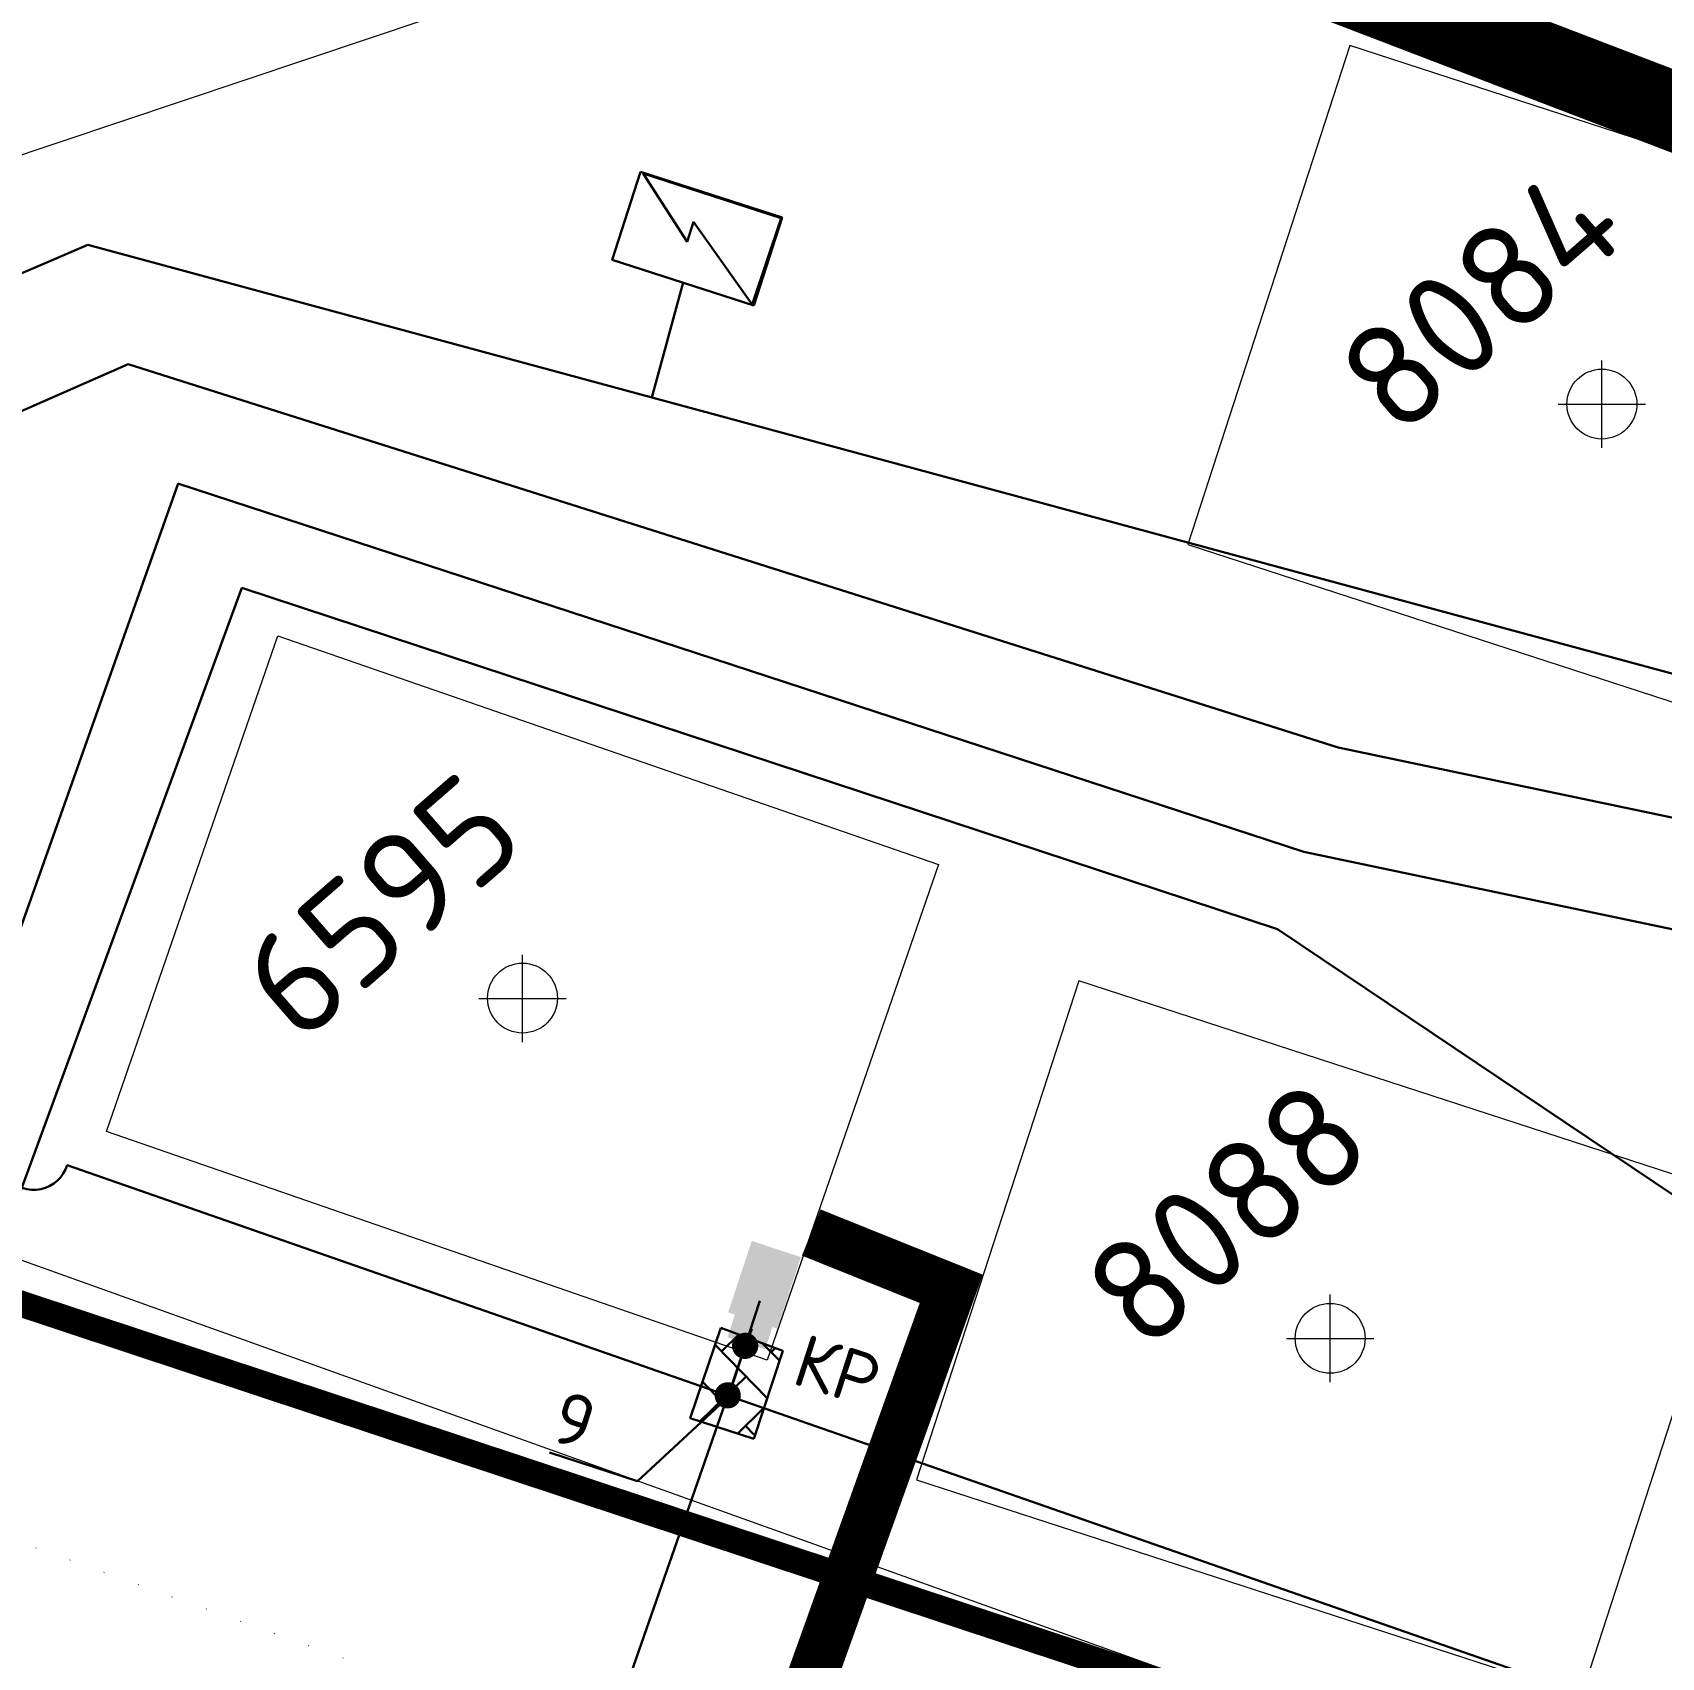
# Model space of a CAD drawing. Header units: millimetres. Extents: x 519 to 9564855, y -810 to 5021775.
# Drawn here: x 9531618.5 to 9531804.9, y 4999633.5 to 4999819.4 of the extents above; entities that cross this region are included whole.
import ezdxf

# ---------------------------------------------------------------- set-up
doc = ezdxf.new("R2010")
doc.units = ezdxf.units.MM
doc.header["$LTSCALE"] = 2
doc.header["$MEASUREMENT"] = 0
doc.header["$PDMODE"] = 2
doc.header["$PDSIZE"] = 5
doc.linetypes.add('DASHED', pattern=[0.75, 0.5, -0.25])
for name, color, linetype in [('Existing roads', 41, 'Continuous'), ('FIBERGLASS', 212, 'Continuous'), ('OilColl&Flowlines', 3, 'Continuous'), ('ROAD_GROUND', 9, 'Continuous'), ('Скважины 2017г', 221, 'Continuous')]:
    doc.layers.add(name, color=color, linetype=linetype)
for name, color, linetype, lineweight in [('SteamInjInfrastructure', 25, 'Continuous', 100), ('Скважины на 2022 год', 60, 'Continuous', 13), ('Скважины на 2023 год', 201, 'Continuous', 20), ('Электро', 1, 'Continuous', 30), ('Электроснаб', 1, 'Continuous', 18), ('Электроснабжене', 1, 'Continuous', 18)]:
    doc.layers.add(name, color=color, linetype=linetype, lineweight=lineweight)
doc.styles.add('92051501$0$STANDARD', font='simplex.shx')
doc.styles.add('Elect', font='isocpeur.ttf')
doc.styles.get("Standard").update_dxf_attribs({"font": 'isocpeur.ttf', "width": 0.5})
doc.linetypes.add('STM_LINE', pattern='A,0.5,-0.2,["S",92051501$0$STANDARD,S=0.1,R=0,X=-0.1,Y=-0.05],-0.05', length=0.75)
pattern_1 = [(45, (2e-07, 3e-08), (-2.6516504294, 2.6516504294), [])]

msp = doc.modelspace()

# ---------------------------------------------------------------- hatches: boundary and pattern name
at = {"layer": 'Existing roads', "linetype": 'ByBlock', "lineweight": 0, "ltscale": 80}
h = msp.add_hatch(dxfattribs=at)
h.set_pattern_fill('ANSI31', color=0, scale=30, style=0)
h.set_pattern_definition(pattern_1)
edge = h.paths.add_edge_path()
edge.add_line((9532778.519, 4999230.469), (9531406.804, 4999722.068))
edge.add_line((9531988.9698, 4999513.27001), (9531985.02959, 4999501.29115))
edge.add_line((9531985.02959, 4999501.29115), (9532135.5995, 4999447.17366))
edge.add_line((9532135.5995, 4999447.17366), (9532139.95261, 4999459.32019))
h = msp.add_hatch(dxfattribs=at)
h.set_pattern_fill('ANSI31', color=0, scale=30, style=0)
h.set_pattern_definition(pattern_1)
edge = h.paths.add_edge_path()
edge.add_line((9531793.51542, 4999569.26863), (9531798.02798, 4999581.86007))
edge.add_line((9531941.09132, 4999530.58864), (9531936.69892, 4999518.35317))
edge.add_line((9531936.69892, 4999518.35317), (9531793.51542, 4999569.26863))
edge.add_line((9532778.519, 4999230.469), (9531406.804, 4999722.068))
h = msp.add_hatch(dxfattribs=at)
h.set_pattern_fill('ANSI31', color=0, scale=30, style=0)
h.set_pattern_definition(pattern_1)
edge = h.paths.add_edge_path()
edge.add_line((9531785.9778, 4999571.94897), (9531748.25838, 4999585.36184))
edge.add_line((9531748.25838, 4999585.36184), (9531752.81099, 4999598.06506))
edge.add_line((9531790.46586, 4999584.57021), (9531785.9778, 4999571.94897))
edge.add_line((9532778.519, 4999230.469), (9531406.804, 4999722.068))
at = {"layer": 'Скважины 2017г', "linetype": 'ByBlock', "lineweight": 0, "ltscale": 40}
h = msp.add_hatch(color=1, dxfattribs=at)
h.dxf.hatch_style = 1
h.set_gradient(color1=(255, 0, 0), color2=(255, 0, 0), tint=1)
h.paths.add_polyline_path([(9531702.36874, 4999668.74759), (9531704.72779, 4999676.17465), (9531700.41391, 4999677.54486), (9531698.05486, 4999670.1178)])
at = {"layer": 'Электро', "ltscale": 25}
msp.add_hatch(color=256, dxfattribs=at).paths.add_polyline_path([(9531698.11666, 4999672.96902), (9531703.72889, 4999671.11203), (9531706.43612, 4999679.29389), (9531700.82389, 4999681.15088)])
at = {"layer": 'Электроснаб', "linetype": 'ByBlock', "lineweight": 0, "ltscale": 25}
msp.add_hatch(color=1, dxfattribs=at).paths.add_polyline_path([(9531698.11666, 4999672.96902), (9531703.72889, 4999671.11203), (9531706.43612, 4999679.29389), (9531700.82389, 4999681.15088)])
at = {"layer": 'Электроснабжене', "linetype": 'ByBlock', "lineweight": 0, "ltscale": 25}
msp.add_hatch(color=1, dxfattribs=at).paths.add_polyline_path([(9531698.11666, 4999672.96902), (9531703.72889, 4999671.11203), (9531706.43612, 4999679.29389), (9531700.82389, 4999681.15088)])

# ---------------------------------------------------------------- linework, layer by layer
at = {"layer": 'FIBERGLASS', "color": 5, "linetype": 'DASHED', "lineweight": 0, "ltscale": 40, "const_width": 3}
msp.add_lwpolyline([(9531612.88825, 5000199.07456), (9531532.101, 4999969.172), (9531462.756, 4999725.164), (9531795.43, 4999614.868)], dxfattribs=at)
at = {"layer": 'OilColl&Flowlines', "linetype": 'ByBlock', "lineweight": 0, "ltscale": 50}
msp.add_line((9531593.58748, 4999687.40406), (9532633.13594, 4999315.37923, 0.66924), dxfattribs=at)
at = {"layer": 'ROAD_GROUND', "color": 8, "lineweight": 0, "const_width": 9}
msp.add_lwpolyline([(9532686.37022, 4999554.15545), (9532325.87, 4999692.26), (9532298.56, 4999621.78), (9531494.3682, 4999929.91227)], dxfattribs=at)
at = {"layer": 'SteamInjInfrastructure', "color": 6, "linetype": 'STM_LINE', "lineweight": 0, "ltscale": 15}
msp.add_line((9531451.884, 4999750.008), (9531683.54758, 4999827.65326), dxfattribs=at)
at = {"layer": 'Скважины 2017г', "color": 0, "linetype": 'ByBlock', "lineweight": 0, "ltscale": 5}
msp.add_lwpolyline([(9531722.18945, 4999724.20488), (9531702.56622, 4999667.50454), (9531626.96577, 4999693.66884), (9531646.589, 4999750.36918), (9531722.18945, 4999724.20488)], dxfattribs=at)
at = {"layer": 'Скважины 2017г', "color": 41, "linetype": 'ByBlock', "lineweight": 0, "ltscale": 50, "const_width": 5.7}
msp.add_lwpolyline([(9531707.62103, 4999682.11014), (9531723.64652, 4999675.67042), (9531672.37895, 4999532.58978)], dxfattribs=at)
at = {"layer": 'Скважины 2017г', "color": 1, "linetype": 'ByBlock', "lineweight": 0, "ltscale": 2, "const_width": 0.2, "elevation": 0}
msp.add_lwpolyline([(9531698.06681, 4999663.47927), (9531700.87225, 4999671.08332)], dxfattribs=at)
at = {"layer": 'Скважины 2017г', "color": 0, "linetype": 'ByBlock', "lineweight": 0, "ltscale": 5}
msp.add_circle((9531674.58149, 4999708.93556), 4, dxfattribs=at)
msp.add_point((9531674.6, 4999708.9), dxfattribs=at)
at = {"layer": 'Скважины на 2022 год', "color": 0, "lineweight": 0}
msp.add_lwpolyline([(9531772.68723, 4999819.82898), (9531848.77175, 4999795.10762), (9531867.31277, 4999852.17102), (9531791.22825, 4999876.89238)], close=True, dxfattribs=at)
at = {"layer": 'Скважины на 2023 год', "color": 0, "linetype": 'ByBlock', "lineweight": 0}
for points in [[(9531750.70241, 4999760.84789), (9531826.78693, 4999736.12653), (9531845.32795, 4999793.18992), (9531769.24343, 4999817.91128)], [(9531814.31277, 4999686.17102), (9531738.22825, 4999710.89238), (9531719.68723, 4999653.82898), (9531795.77175, 4999629.10762)]]:
    msp.add_lwpolyline(points, close=True, dxfattribs=at)
for centre in [(9531798.1, 4999776.9), (9531767, 4999670)]:
    msp.add_circle(centre, 4, dxfattribs=at)
for p in [(9531798.1, 4999776.9), (9531767, 4999670)]:
    msp.add_point(p, dxfattribs=at)
at = {"layer": 'Электро'}
for p, q in [((9531684.84398, 4999793.41328), (9531688.08991, 4999803.47523)), ((9531688.08991, 4999803.47523), (9531704.31528, 4999798.24101)), ((9531704.19211, 4999798.17793), (9531688.39771, 4999803.27312)), ((9531688.39771, 4999803.27312), (9531693.42456, 4999795.48228)), ((9531693.42456, 4999795.48228), (9531694.1538, 4999797.74284)), ((9531694.1538, 4999797.74284), (9531700.85537, 4999788.28265)), ((9531700.85537, 4999788.28265), (9531704.19211, 4999798.17793)), ((9531704.31528, 4999798.24101), (9531701.06936, 4999788.17907)), ((9531624.83257, 4999795.10298, 0), (9531460.91961, 4999725.05773, 0)), ((9531624.83257, 4999795.10298, 0), (9531881.27013, 4999725.73109, 0)), ((9531701.06936, 4999788.17907), (9531684.84398, 4999793.41328)), ((9531469.76657, 4999711.39298, 0), (9531629.44378, 4999781.47311, 0)), ((9531629.44378, 4999781.47311, 0), (9531767.91392, 4999737.62181, 0)), ((9531596.56957, 4999658.99298, 0), (9531635.17879, 4999767.80968, 0)), ((9531635.16437, 4999767.81439, 0), (9531764.00604, 4999725.67377, 0)), ((9531601.26957, 4999643.59298, 0), (9531642.46957, 4999755.89298, 0)), ((9531760.99424, 4999716.82987, 0), (9531642.46957, 4999755.89298, 0)), ((9531767.91392, 4999737.62181, 0), (9531878.00221, 4999714.50113, 0)), ((9531764.00604, 4999725.67377, 0), (9531874.09433, 4999702.55309, 0)), ((9531760.99424, 4999716.82987, 0), (9531857.59061, 4999651.88589, 0)), ((9531622.48781, 4999689.83381, 0), (9531801.20724, 4999627.514, 0)), ((9531699.35206, 4999670.4382, 0), (9531697.36985, 4999668.50195, 0)), ((9531702.55869, 4999663.18994, 0), (9531696.70836, 4999669.17914, 0)), ((9531704.05134, 4999667.38625, 0), (9531702.01648, 4999669.46941, 0)), ((9531703.52364, 4999668.9214, 0), (9531703.02631, 4999668.4356, 0)), ((9531700.16491, 4999665.64054, 0), (9531694.92347, 4999660.52065, 0)), ((9531697.3035, 4999662.84549, 0), (9531695.25235, 4999664.94532, 0)), ((9531674.82584, 4999596.8293), (9531698.06681, 4999663.47927, 0)), ((9531698.17071, 4999663.31977, 0), (9531687.73747, 4999653.66867)), ((9531702.12109, 4999661.95971, 0), (9531699.1462, 4999659.0538, 0)), ((9531701.06604, 4999658.99364, 0), (9531700.09856, 4999659.98408, 0)), ((9531677.65601, 4999656.94433), (9531687.73747, 4999653.66867))]:
    msp.add_line(p, q, dxfattribs=at)
at = {"layer": 'Электро', "ltscale": 25}
for p, q in [((9531692.95667, 4999790.79618), (9531689.39681, 4999777.63696, 0)), ((9531698.17071, 4999663.31977, 0), (9531701.7376, 4999674.29753, 0))]:
    msp.add_line(p, q, dxfattribs=at)
at = {"layer": 'Электро', "ltscale": 5}
for p, q in [((9531693.78327, 4999660.86059), (9531697.28136, 4999671.18703)), ((9531697.28136, 4999671.18703), (9531704.39196, 4999668.56164)), ((9531704.39196, 4999668.56164), (9531701.03734, 4999658.5036)), ((9531697.8215, 4999662.97056, 0), (9531698.51991, 4999663.66897, 0)), ((9531701.03734, 4999658.5036), (9531693.78327, 4999660.86059))]:
    msp.add_line(p, q, dxfattribs=at)
at = {"layer": 'Электро', "ltscale": 25, "const_width": 1.5, "elevation": 0}
msp.add_lwpolyline([(9531699.34983, 4999669.37579, 1), (9531700.77642, 4999668.91227, 1)], format="xyb", close=True, dxfattribs=at)
at = {"layer": 'Электро'}
msp.add_arc((9531618.6603, 4999690.99576, 0), 4, 158.4396373, 343.1128401, dxfattribs=at)
at = {"layer": 'Электроснаб', "color": 1, "linetype": 'ByBlock', "lineweight": 0}
for p, q in [((9531684.84398, 4999793.41328), (9531688.08991, 4999803.47523)), ((9531688.08991, 4999803.47523), (9531704.31528, 4999798.24101)), ((9531704.19211, 4999798.17793), (9531688.39771, 4999803.27312)), ((9531688.39771, 4999803.27312), (9531693.42456, 4999795.48228)), ((9531693.42456, 4999795.48228), (9531694.1538, 4999797.74284)), ((9531694.1538, 4999797.74284), (9531700.85537, 4999788.28265)), ((9531700.85537, 4999788.28265), (9531704.19211, 4999798.17793)), ((9531704.31528, 4999798.24101), (9531701.06936, 4999788.17907)), ((9531624.83257, 4999795.10298, 0), (9531460.91961, 4999725.05773, 0)), ((9531624.83257, 4999795.10298, 0), (9531881.27013, 4999725.73109, 0)), ((9531701.06936, 4999788.17907), (9531684.84398, 4999793.41328)), ((9531469.76657, 4999711.39298, 0), (9531629.44378, 4999781.47311, 0)), ((9531629.44378, 4999781.47311, 0), (9531767.91392, 4999737.62181, 0)), ((9531596.56957, 4999658.99298, 0), (9531635.17879, 4999767.80968, 0)), ((9531635.16437, 4999767.81439, 0), (9531764.00604, 4999725.67377, 0)), ((9531601.26957, 4999643.59298, 0), (9531642.46957, 4999755.89298, 0)), ((9531760.99424, 4999716.82987, 0), (9531642.46957, 4999755.89298, 0)), ((9531767.91392, 4999737.62181, 0), (9531878.00221, 4999714.50113, 0)), ((9531764.00604, 4999725.67377, 0), (9531874.09433, 4999702.55309, 0)), ((9531760.99424, 4999716.82987, 0), (9531857.59061, 4999651.88589, 0)), ((9531622.48781, 4999689.83381, 0), (9531801.20724, 4999627.514, 0)), ((9531699.35206, 4999670.4382, 0), (9531697.36985, 4999668.50195, 0)), ((9531702.55869, 4999663.18994, 0), (9531696.70836, 4999669.17914, 0)), ((9531704.05134, 4999667.38625, 0), (9531702.01648, 4999669.46941, 0)), ((9531703.52364, 4999668.9214, 0), (9531703.02631, 4999668.4356, 0)), ((9531700.16491, 4999665.64054, 0), (9531694.92347, 4999660.52065, 0)), ((9531697.3035, 4999662.84549, 0), (9531695.25235, 4999664.94532, 0)), ((9531674.82584, 4999596.8293), (9531698.06681, 4999663.47927, 0)), ((9531698.17071, 4999663.31977, 0), (9531687.73747, 4999653.66867)), ((9531702.12109, 4999661.95971, 0), (9531699.1462, 4999659.0538, 0)), ((9531701.06604, 4999658.99364, 0), (9531700.09856, 4999659.98408, 0)), ((9531677.65601, 4999656.94433), (9531687.73747, 4999653.66867))]:
    msp.add_line(p, q, dxfattribs=at)
at = {"layer": 'Электроснаб', "color": 1, "linetype": 'ByBlock', "lineweight": 0, "ltscale": 25}
for p, q in [((9531692.95667, 4999790.79618), (9531689.39681, 4999777.63696, 0)), ((9531698.17071, 4999663.31977, 0), (9531701.7376, 4999674.29753, 0))]:
    msp.add_line(p, q, dxfattribs=at)
at = {"layer": 'Электроснаб', "color": 1, "linetype": 'ByBlock', "lineweight": 0, "ltscale": 5}
for p, q in [((9531693.78327, 4999660.86059), (9531697.28136, 4999671.18703)), ((9531697.28136, 4999671.18703), (9531704.39196, 4999668.56164)), ((9531704.39196, 4999668.56164), (9531701.03734, 4999658.5036)), ((9531697.8215, 4999662.97056, 0), (9531698.51991, 4999663.66897, 0)), ((9531701.03734, 4999658.5036), (9531693.78327, 4999660.86059))]:
    msp.add_line(p, q, dxfattribs=at)
at = {"layer": 'Электроснаб', "color": 1, "linetype": 'ByBlock', "lineweight": 0, "ltscale": 25, "const_width": 1.5, "elevation": 0}
msp.add_lwpolyline([(9531699.34983, 4999669.37579, 1), (9531700.77642, 4999668.91227, 1)], format="xyb", close=True, dxfattribs=at)
at = {"layer": 'Электроснаб', "color": 1, "linetype": 'ByBlock', "lineweight": 0}
msp.add_arc((9531618.6603, 4999690.99576, 0), 4, 158.4396373, 343.1128401, dxfattribs=at)
at = {"layer": 'Электроснабжене', "color": 1, "linetype": 'ByBlock', "lineweight": 0}
for p, q in [((9531684.84398, 4999793.41328), (9531688.08991, 4999803.47523)), ((9531688.08991, 4999803.47523), (9531704.31528, 4999798.24101)), ((9531704.19211, 4999798.17793), (9531688.39771, 4999803.27312)), ((9531688.39771, 4999803.27312), (9531693.42456, 4999795.48228)), ((9531693.42456, 4999795.48228), (9531694.1538, 4999797.74284)), ((9531694.1538, 4999797.74284), (9531700.85537, 4999788.28265)), ((9531700.85537, 4999788.28265), (9531704.19211, 4999798.17793)), ((9531704.31528, 4999798.24101), (9531701.06936, 4999788.17907)), ((9531624.83257, 4999795.10298, 0), (9531489.96103, 4999737.46806, 0)), ((9531624.83257, 4999795.10298, 0), (9531881.27013, 4999725.73109, 0)), ((9531701.06936, 4999788.17907), (9531684.84398, 4999793.41328)), ((9531469.76657, 4999711.39298, 0), (9531629.44378, 4999781.47311, 0)), ((9531629.44378, 4999781.47311, 0), (9531767.91392, 4999737.62181, 0)), ((9531596.56957, 4999658.99298, 0), (9531635.17879, 4999767.80968, 0)), ((9531635.16437, 4999767.81439, 0), (9531764.00604, 4999725.67377, 0)), ((9531601.26957, 4999643.59298, 0), (9531642.46957, 4999755.89298, 0)), ((9531760.99424, 4999716.82987, 0), (9531642.46957, 4999755.89298, 0)), ((9531767.91392, 4999737.62181, 0), (9531878.00221, 4999714.50113, 0)), ((9531764.00604, 4999725.67377, 0), (9531874.09433, 4999702.55309, 0)), ((9531760.99424, 4999716.82987, 0), (9531857.59061, 4999651.88589, 0)), ((9531698.06681, 4999663.47927, 0), (9531701.7376, 4999674.29753, 0)), ((9531699.35206, 4999670.4382, 0), (9531697.36985, 4999668.50195, 0)), ((9531702.55869, 4999663.18994, 0), (9531696.70836, 4999669.17914, 0)), ((9531704.05134, 4999667.38625, 0), (9531702.01648, 4999669.46941, 0)), ((9531703.52364, 4999668.9214, 0), (9531703.02631, 4999668.4356, 0)), ((9531700.16491, 4999665.64054, 0), (9531694.92347, 4999660.52065, 0)), ((9531697.3035, 4999662.84549, 0), (9531695.25235, 4999664.94532, 0)), ((9531674.82584, 4999596.8293), (9531698.06681, 4999663.47927, 0)), ((9531698.17071, 4999663.31977, 0), (9531687.73747, 4999653.66867)), ((9531698.06681, 4999663.47927, 0), (9531801.20724, 4999627.514, 0)), ((9531702.12109, 4999661.95971, 0), (9531699.1462, 4999659.0538, 0)), ((9531701.06604, 4999658.99364, 0), (9531700.09856, 4999659.98408, 0)), ((9531677.65601, 4999656.94433), (9531687.73747, 4999653.66867))]:
    msp.add_line(p, q, dxfattribs=at)
at = {"layer": 'Электроснабжене', "color": 1, "linetype": 'ByBlock', "lineweight": 0, "ltscale": 25}
msp.add_line((9531692.95667, 4999790.79618), (9531689.39681, 4999777.63696, 0), dxfattribs=at)
at = {"layer": 'Электроснабжене', "color": 1, "linetype": 'ByBlock', "lineweight": 0, "ltscale": 5}
for p, q in [((9531693.78327, 4999660.86059), (9531697.28136, 4999671.18703)), ((9531697.28136, 4999671.18703), (9531704.39196, 4999668.56164)), ((9531704.39196, 4999668.56164), (9531701.03734, 4999658.5036)), ((9531697.8215, 4999662.97056, 0), (9531698.51991, 4999663.66897, 0)), ((9531701.03734, 4999658.5036), (9531693.78327, 4999660.86059))]:
    msp.add_line(p, q, dxfattribs=at)
at = {"layer": 'Электроснабжене', "color": 1, "linetype": 'ByBlock', "lineweight": 0, "ltscale": 25, "const_width": 1.5, "elevation": 0}
msp.add_lwpolyline([(9531699.34983, 4999669.37579, 1), (9531700.77642, 4999668.91227, 1)], format="xyb", close=True, dxfattribs=at)
at = {"layer": 'Электроснабжене', "color": 1, "lineweight": 0, "ltscale": 50, "const_width": 1.5, "elevation": 0}
msp.add_lwpolyline([(9531697.35352, 4999663.71103, 1), (9531698.7801, 4999663.24751, 1)], format="xyb", close=True, dxfattribs=at)

# ---------------------------------------------------------------- texts
at = {"layer": 'Скважины 2017г', "color": 0, "linetype": 'ByBlock', "lineweight": 0, "ltscale": 5, "style": 'Elect'}
msp.add_text('6595', height=12, rotation=41, dxfattribs=at).set_placement((9531649.10277, 4999703.40142))
at = {"layer": 'Скважины на 2023 год', "color": 0, "linetype": 'ByBlock', "lineweight": 0, "style": 'Elect'}
for s, p in [('8084', (9531774.82059, 4999772.75262)), ('8088', (9531745.76723, 4999668.10066))]:
    msp.add_text(s, height=12, rotation=41, dxfattribs=at).set_placement(p)
at = {"layer": 'Электро'}
msp.add_text('КР', height=6, rotation=342, dxfattribs=at).set_placement((9531705.15828, 4999664.91218, 0))
at = {"layer": 'Электро', "ltscale": 0.5}
msp.add_text('9', height=6, rotation=342, dxfattribs=at).set_placement((9531677.46855, 4999658.45202))
at = {"layer": 'Электроснаб', "color": 1, "linetype": 'ByBlock', "lineweight": 0}
msp.add_text('КР', height=6, rotation=342, dxfattribs=at).set_placement((9531705.15828, 4999664.91218, 0))
at = {"layer": 'Электроснаб', "color": 1, "linetype": 'ByBlock', "lineweight": 0, "ltscale": 0.5}
msp.add_text('9', height=6, rotation=342, dxfattribs=at).set_placement((9531677.46855, 4999658.45202))
at = {"layer": 'Электроснабжене', "color": 1, "linetype": 'ByBlock', "lineweight": 0}
msp.add_text('КР', height=6, rotation=342, dxfattribs=at).set_placement((9531705.15828, 4999664.91218, 0))
at = {"layer": 'Электроснабжене', "color": 1, "linetype": 'ByBlock', "lineweight": 0, "ltscale": 0.5}
msp.add_text('9', height=6, rotation=342, dxfattribs=at).set_placement((9531677.46855, 4999658.45202))

doc.saveas('drawing.dxf')
